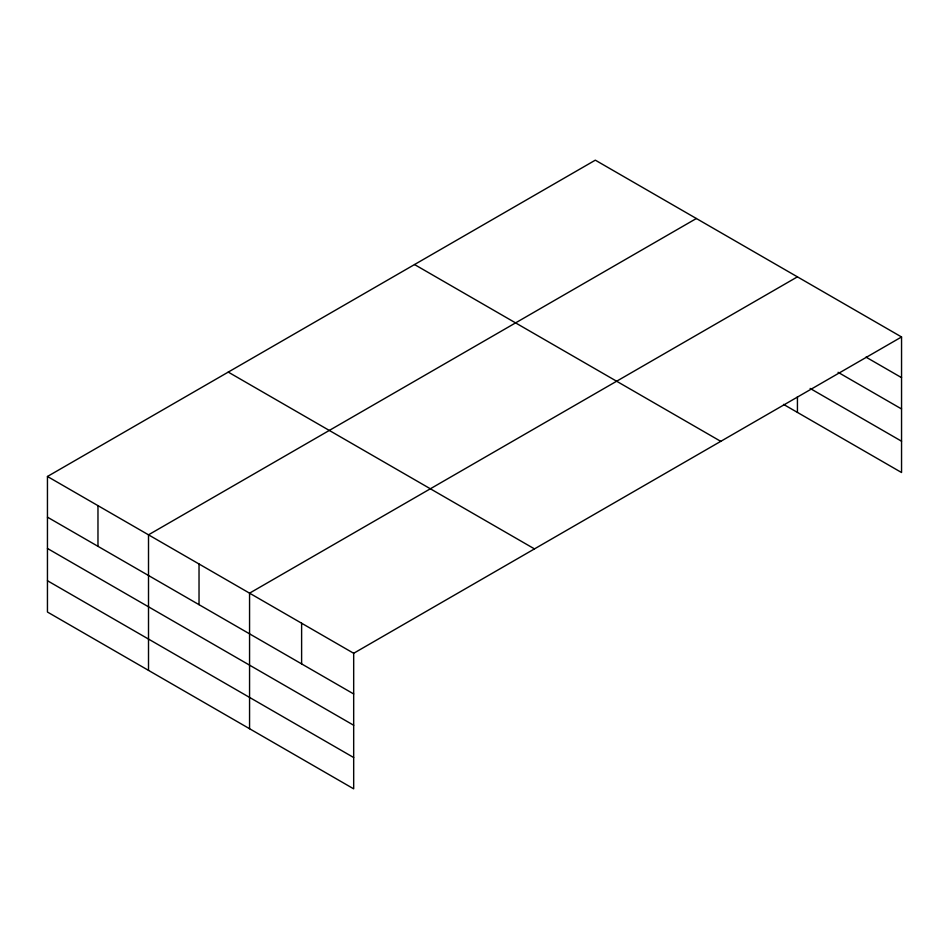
<?xml version="1.0" encoding="UTF-8"?>
<svg xmlns="http://www.w3.org/2000/svg" width="949" height="949" viewBox="0 0 949 949"><rect width="100%" height="100%" fill="white"/><g stroke="black" fill="none" stroke-linecap="round" stroke-linejoin="round"><path stroke-width="1.42" d="M901.55 336.966L595.32 160.167L47.45 476.481L47.45 612.034L353.68 788.833L353.68 653.28L901.55 336.966L901.55 472.519L783.542 404.393M696.376 218.507L148.507 534.821L148.507 670.385M797.433 276.847L249.563 593.161L249.563 728.725M865.998 357.121L901.55 377.643M838.062 372.305L901.55 408.96M810.126 388.438L901.55 441.214M414.523 264.546L720.754 441.344M228.246 372.091L534.477 548.89M47.45 476.481L353.68 653.28M47.45 517.158L353.68 693.956M47.45 548.463L353.68 725.261M47.45 580.729L353.68 757.527M797.433 396.753L797.433 412.412M301.616 623.22L301.616 663.897M199.029 563.991L199.029 604.667M97.972 505.651L97.972 546.327"/></g></svg>
